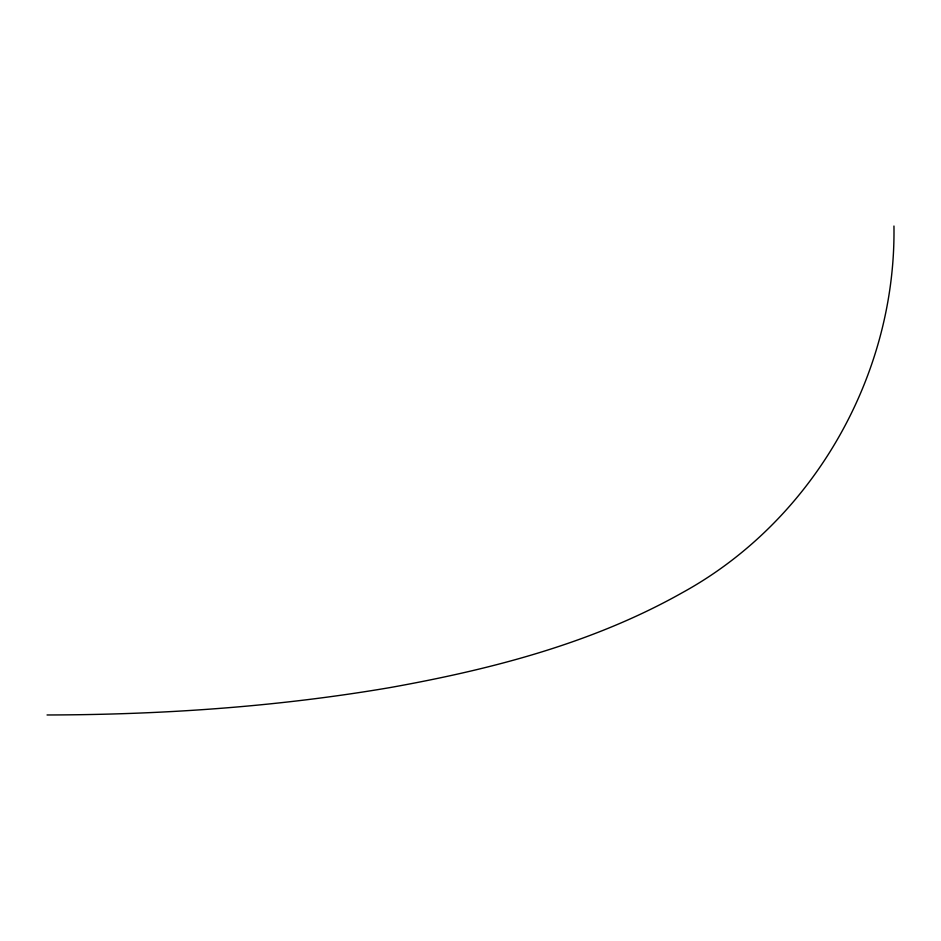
<?xml version="1.0" encoding="UTF-8"?>
<svg xmlns="http://www.w3.org/2000/svg" width="941" height="941" viewBox="0 0 941 941"><rect width="100%" height="100%" fill="white"/><g stroke="black" fill="none" stroke-linecap="round" stroke-linejoin="round"><path stroke-width="1.41" d="M893.95 226.028C896.232 374.953 813.212 520.926 682.225 592.736C592.218 643.444 490.861 669.498 389.856 687.612C276.689 706.903 161.781 714.748 47.05 714.972"/></g></svg>
